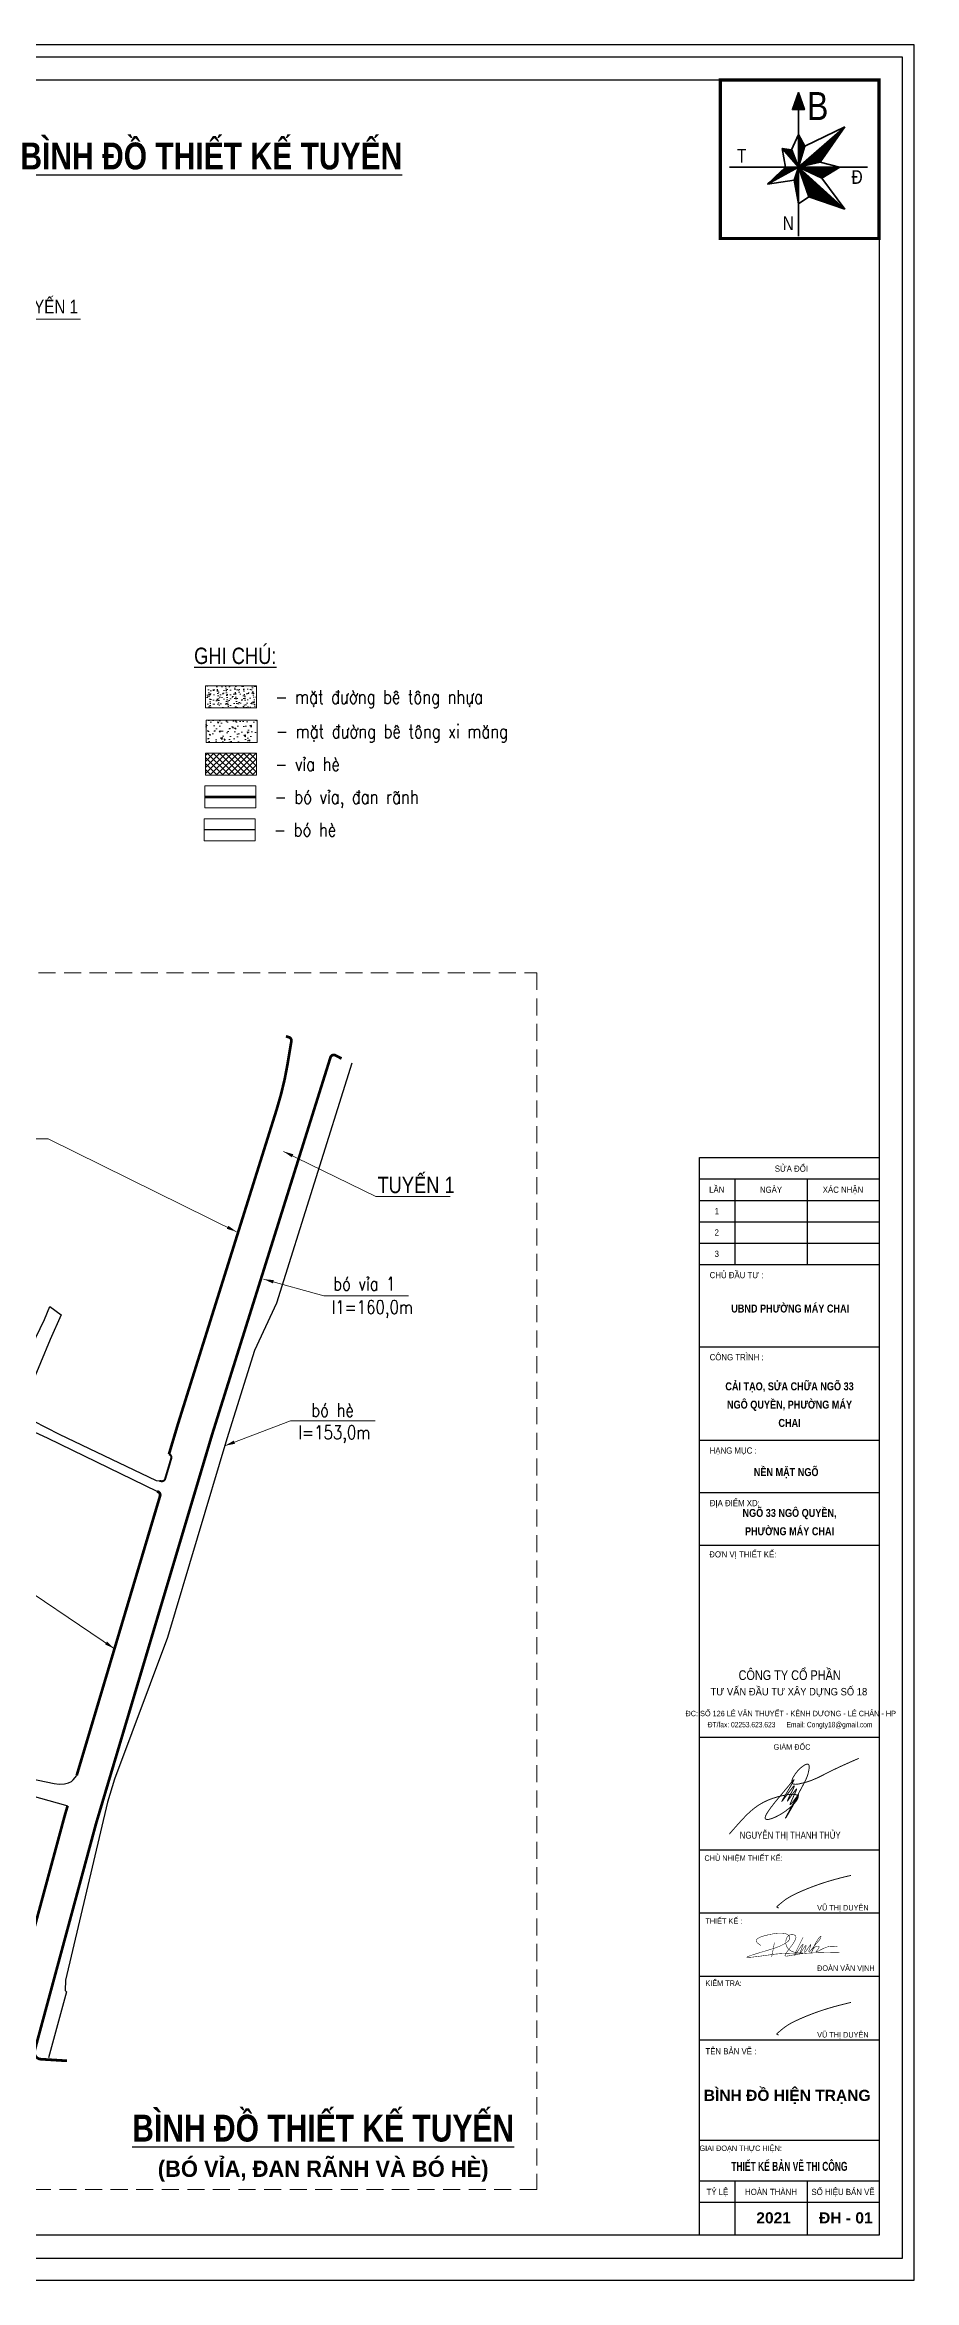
# Model space of a CAD drawing. Header units: metres. Extents: x 596935 to 599449, y 2303977 to 2305782.
# Drawn here: x 599321 to 599448.5, y 2304619.1 to 2304947.1 of the extents above; entities that cross this region are included whole.
import ezdxf
from ezdxf.enums import TextEntityAlignment as Align

# ---------------------------------------------------------------- set-up
doc = ezdxf.new("R2010")
doc.units = ezdxf.units.M
doc.header["$MEASUREMENT"] = 0
doc.linetypes.add('HIDDEN', pattern=[0.375, 0.25, -0.125])
for name, color, linetype in [('BT7-THAY', 7, 'Continuous'), ('Diep_Layer8', 8, 'Continuous'), ('GHICHU', 7, 'Continuous'), ('KHUNGTEN', 5, 'Continuous'), ('pntelev', 2, 'Continuous'), ('T.bao', 6, 'Continuous'), ('thep', 2, 'Continuous'), ('TXT', 5, 'Continuous')]:
    doc.layers.add(name, color=color, linetype=linetype)
for name, color, linetype, lineweight in [('ISO', 153, 'Continuous', 13), ('Khung', 1, 'Continuous', 35), ('Khungbo', 32, 'Continuous', 25), ('LC Dim', 8, 'Continuous', 18), ('LC Hatch', 252, 'Continuous', 9), ('LC ISO', 160, 'Continuous', 13), ('LC MANH DUT', 35, 'HIDDEN', 5), ('LC Net dam 1', 30, 'Continuous', 30), ('LC Net thay', 7, 'Continuous', 25), ('LC Text1', 3, 'Continuous', 20), ('LC Text2', 7, 'Continuous', 25)]:
    doc.layers.add(name, color=color, linetype=linetype, lineweight=lineweight)
doc.styles.add('LC 1', font='')
doc.styles.add('LC 3', font='vnsimli.shx', dxfattribs={"width": 0.75})
doc.styles.add('LC3', font='', dxfattribs={"width": 0.8})
doc.styles.add('STYLE1', font='')
doc.styles.add('T2', font='', dxfattribs={"width": 0.8})
doc.styles.add('Ten duong', font='', dxfattribs={"width": 0.85})
doc.styles.add('THANG2', font='')
doc.styles.add('VnAvantH-B', font='')
doc.styles.get('LC 1').set_extended_font_data('.VnAvantH', bold=True)
doc.styles.get('LC3').set_extended_font_data('.VnArialH', bold=True)
doc.styles.get('STYLE1').set_extended_font_data('.VnArial')
doc.styles.get('T2').set_extended_font_data('.VnArialH')
doc.styles.get('Ten duong').set_extended_font_data('.VnBlackH')
doc.styles.get('THANG2').set_extended_font_data('.VnHelvetInsH', bold=True)
doc.styles.get('VnAvantH-B').set_extended_font_data('.VnAvantH', bold=True)
doc.linetypes.add('ZIGZAG', pattern='A,0.0001,-0.2,[131,ltypeshp.shx,S=0.2,R=0,X=-0.2,Y=0],-0.4,[131,ltypeshp.shx,S=0.2,R=180,X=0.2,Y=0],-0.2', length=0.8001)
doc.dimstyles.get("Standard").update_dxf_attribs({"dimtxt": 0.18, "dimasz": 0.18, "dimexe": 0.18, "dimexo": 0.0625, "dimgap": 0.09, "dimtad": 0, "dimtih": 1, "dimtoh": 1, "dimdec": 4, "dimzin": 0, "dimdsep": 46, "dimtxsty": 'Standard', "dimcen": 0.09, "dimadec": 0, "dimazin": 0, "dimtfac": 1, "dimtdec": 4, "dimtofl": 0, "dimtmove": 0, "dimatfit": 3, "dimfxl": 1, "dimtolj": 1, "dimtzin": 0, "dimarcsym": 0})
pattern_1 = [(45, (599157.707368, 2304740.390247), (-0.0072604615, 0.0072604615), [])]

# ---------------------------------------------------------------- blocks, each defined once
blk = doc.blocks.new('chu ki Miss Duyen')
at = {"layer": 'ISO', "ltscale": 2, "const_width": 40}
blk.add_lwpolyline([(843, 225), (838, 225), (836, 225), (834, 225), (832, 225), (830, 226), (828, 226), (827, 226), (826, 226), (825, 226), (824, 226), (823, 226), (821, 226), (820, 227), (819, 227), (818, 227), (817, 227), (816, 227), (815, 227), (814, 227), (813, 228), (812, 228), (810, 228), (809, 228), (808, 228), (807, 229), (806, 229), (805, 229), (804, 229), (803, 230), (801, 230), (800, 230), (799, 230), (798, 231), (797, 231), (795, 231), (794, 232), (793, 232), (792, 232), (791, 233), (789, 233), (788, 233), (787, 234), (786, 234), (785, 235), (783, 235), (782, 235), (781, 236), (780, 236), (779, 237), (778, 237), (777, 238), (776, 238), (776, 238), (775, 238), (775, 239), (774, 239), (774, 239), (773, 239), (773, 240), (772, 240), (771, 240), (771, 240), (770, 241), (770, 241), (769, 241), (769, 242), (768, 242), (768, 242), (767, 242), (767, 243), (766, 243), (766, 243), (765, 244), (765, 244), (765, 244), (764, 245), (764, 245), (763, 245), (763, 246), (762, 246), (762, 246), (762, 247), (761, 247), (761, 247), (760, 248), (760, 248), (760, 248), (759, 249), (759, 249), (759, 249), (758, 250), (758, 250), (758, 250), (758, 251), (757, 251), (757, 251), (757, 252), (756, 252), (756, 253), (756, 253), (756, 253), (756, 254), (755, 254), (755, 255), (755, 255), (755, 255), (755, 256), (755, 256), (754, 257), (754, 257), (754, 257), (754, 258), (754, 258), (754, 259), (754, 259), (754, 260), (754, 260), (754, 260), (754, 261), (754, 261), (754, 262), (754, 262), (754, 263), (754, 263), (754, 263), (754, 264), (754, 264), (754, 265), (754, 265), (754, 266), (754, 266), (754, 267), (754, 267), (755, 268), (755, 268), (755, 269), (755, 269), (755, 270), (755, 270), (755, 270), (756, 271), (756, 271), (756, 272), (756, 272), (756, 273), (757, 273), (757, 274), (757, 274), (757, 275), (758, 275), (758, 276), (758, 276), (758, 277), (759, 277), (759, 278), (759, 278), (759, 279), (760, 279), (760, 280), (760, 280), (761, 281), (761, 281), (761, 282), (762, 282), (762, 283), (762, 283), (763, 284), (763, 284), (763, 285), (764, 285), (764, 286), (764, 286), (765, 287), (766, 288), (767, 289), (767, 290), (768, 291), (769, 293), (770, 294), (771, 295), (771, 296), (772, 297), (773, 298), (774, 299), (775, 300), (776, 301), (777, 302), (778, 303), (778, 304), (780, 306), (781, 307), (782, 308), (783, 309), (784, 310), (785, 311), (786, 312), (786, 312), (787, 313), (788, 314), (789, 315), (790, 316), (791, 317), (792, 318), (792, 319), (793, 320), (794, 321), (795, 322), (796, 323), (797, 324), (797, 324), (798, 325), (799, 326), (800, 327), (801, 328), (801, 329), (802, 330), (803, 330), (804, 331), (805, 332), (805, 333), (806, 334), (807, 335), (808, 336), (808, 336), (809, 337), (810, 338), (811, 339), (811, 340), (812, 340), (813, 341), (814, 343), (816, 344), (817, 346), (819, 348), (820, 349), (822, 351), (823, 352), (824, 354), (826, 355), (827, 357), (829, 358), (830, 360), (831, 361), (834, 364), (840, 370), (842, 372), (845, 376), (848, 379), (851, 382), (853, 386), (856, 389), (859, 392), (862, 395), (865, 398), (867, 401), (870, 404), (873, 407), (876, 411), (879, 414), (882, 417), (885, 420), (887, 423), (890, 427), (893, 430), (896, 433), (899, 436), (902, 440), (905, 443), (908, 446), (911, 449), (914, 453), (917, 456), (920, 459), (923, 462), (926, 466), (928, 469), (931, 472), (934, 476), (937, 479), (940, 482), (943, 486), (946, 489), (949, 492), (953, 495), (956, 499), (959, 502), (962, 505), (965, 509), (968, 512), (971, 515), (974, 519), (977, 522), (980, 525), (983, 529), (986, 532), (989, 535), (992, 538), (996, 542), (999, 545), (1002, 548), (1005, 552), (1008, 555), (1011, 558), (1014, 561), (1017, 565), (1021, 568), (1024, 571), (1027, 574), (1030, 578), (1033, 581), (1036, 584), (1040, 587), (1043, 591), (1046, 594), (1049, 596), (1052, 600), (1056, 603), (1059, 606), (1062, 610), (1065, 613), (1069, 616), (1072, 619), (1075, 622), (1078, 625), (1082, 628), (1085, 631), (1088, 634), (1091, 637), (1095, 640), (1098, 643), (1101, 646), (1105, 649), (1108, 652), (1111, 655), (1114, 658), (1118, 661), (1121, 664), (1124, 667), (1128, 670), (1131, 673), (1134, 676), (1138, 679), (1141, 682), (1144, 685), (1148, 688), (1151, 691), (1154, 694), (1158, 697), (1161, 700), (1165, 702), (1168, 705), (1171, 708), (1175, 711), (1178, 714), (1182, 717), (1185, 720), (1188, 722), (1192, 725), (1195, 728), (1199, 731), (1202, 734), (1205, 736), (1209, 739), (1212, 742), (1216, 745), (1219, 747), (1223, 750), (1226, 753), (1229, 756), (1233, 758), (1236, 761), (1240, 764), (1243, 767), (1247, 769), (1250, 772), (1254, 775), (1257, 777), (1261, 780), (1264, 783), (1268, 785), (1271, 788), (1275, 791), (1278, 793), (1282, 796), (1285, 799), (1289, 801), (1292, 804), (1296, 807), (1299, 809), (1303, 812), (1306, 815), (1310, 817), (1313, 820), (1317, 822), (1320, 825), (1324, 828), (1327, 830), (1331, 833), (1335, 835), (1338, 838), (1342, 840), (1345, 843), (1349, 846), (1352, 848), (1356, 851), (1360, 853), (1363, 856), (1367, 858), (1370, 861), (1374, 863), (1377, 866), (1381, 868), (1385, 871), (1392, 876), (1399, 881), (1406, 886), (1413, 891), (1421, 896), (1428, 901), (1435, 906), (1442, 911), (1447, 915), (1457, 921), (1464, 926), (1471, 931), (1479, 936), (1486, 941), (1493, 946), (1501, 950), (1508, 955), (1515, 960), (1523, 965), (1530, 970), (1537, 975), (1545, 980), (1552, 984), (1559, 989), (1567, 994), (1574, 999), (1582, 1004), (1589, 1008), (1596, 1013), (1604, 1018), (1611, 1023), (1619, 1028), (1626, 1032), (1634, 1037), (1641, 1042), (1648, 1046), (1656, 1051), (1663, 1056), (1671, 1061), (1678, 1065), (1686, 1070), (1693, 1075), (1701, 1079), (1708, 1084), (1716, 1089), (1723, 1093), (1731, 1098), (1738, 1103), (1746, 1107), (1753, 1112), (1761, 1116), (1769, 1121), (1776, 1126), (1784, 1130), (1791, 1135), (1799, 1139), (1806, 1144), (1814, 1148), (1822, 1153), (1829, 1158), (1837, 1162), (1844, 1167), (1852, 1171), (1860, 1176), (1867, 1180), (1875, 1185), (1882, 1189), (1890, 1194), (1898, 1198), (1905, 1203), (1913, 1207), (1921, 1212), (1928, 1216), (1936, 1220), (1943, 1225), (1951, 1229), (1959, 1234), (1964, 1237), (1974, 1243), (1982, 1247), (1989, 1251), (1997, 1256), (2005, 1260), (2012, 1265), (2020, 1269), (2028, 1273), (2036, 1278), (2043, 1282), (2051, 1286), (2059, 1291), (2066, 1295), (2074, 1299), (2082, 1304), (2089, 1308), (2097, 1312), (2105, 1317), (2113, 1321), (2120, 1325), (2128, 1330), (2136, 1334), (2144, 1338), (2151, 1342), (2159, 1347), (2167, 1351), (2175, 1355), (2182, 1359), (2190, 1364), (2198, 1368), (2206, 1372), (2213, 1376), (2221, 1381), (2229, 1385), (2237, 1389), (2244, 1393), (2252, 1397), (2260, 1402), (2268, 1406), (2276, 1410), (2283, 1414), (2291, 1418), (2299, 1422), (2307, 1426), (2315, 1431), (2322, 1435), (2330, 1439), (2338, 1443), (2346, 1447), (2354, 1451), (2361, 1455), (2369, 1459), (2377, 1464), (2385, 1468), (2393, 1472), (2401, 1476), (2408, 1480), (2416, 1484), (2424, 1488), (2432, 1492), (2440, 1496), (2448, 1500), (2456, 1504), (2463, 1508), (2471, 1512), (2479, 1516), (2487, 1520), (2495, 1524), (2503, 1528), (2511, 1532), (2519, 1536), (2526, 1540), (2534, 1544), (2542, 1548), (2550, 1552), (2558, 1556), (2566, 1560), (2574, 1564), (2582, 1568), (2590, 1572), (2598, 1575), (2606, 1579), (2613, 1583), (2621, 1587), (2629, 1591), (2637, 1595), (2645, 1599), (2653, 1603), (2661, 1607), (2669, 1610), (2677, 1614), (2685, 1618), (2693, 1622), (2701, 1626), (2709, 1630), (2717, 1633), (2725, 1637), (2733, 1641), (2741, 1645), (2749, 1649), (2756, 1652), (2764, 1656), (2772, 1660), (2780, 1664), (2788, 1668), (2796, 1671), (2804, 1675), (2812, 1679), (2820, 1683), (2828, 1686), (2836, 1690), (2844, 1694), (2852, 1698), (2860, 1701), (2868, 1705), (2876, 1709), (2884, 1712), (2892, 1716), (2900, 1720), (2908, 1723), (2916, 1727), (2925, 1731), (2933, 1734), (2941, 1738), (2949, 1742), (2957, 1745), (2965, 1749), (2973, 1753), (2981, 1756), (2989, 1760), (2997, 1763), (3005, 1767), (3013, 1771), (3021, 1774), (3029, 1778), (3037, 1781), (3045, 1785), (3053, 1789), (3061, 1792), (3069, 1796), (3078, 1799), (3086, 1803), (3094, 1806), (3102, 1810), (3110, 1813), (3118, 1817), (3126, 1820), (3134, 1824), (3142, 1827), (3150, 1831), (3156, 1833), (3167, 1838), (3175, 1841), (3183, 1845), (3191, 1848), (3199, 1852), (3207, 1855), (3215, 1859), (3223, 1862), (3232, 1866), (3240, 1869), (3248, 1873), (3256, 1876), (3264, 1879), (3272, 1883), (3280, 1886), (3288, 1890), (3297, 1893), (3305, 1896), (3313, 1900), (3321, 1903), (3329, 1907), (3337, 1910), (3345, 1913), (3354, 1917), (3362, 1920), (3370, 1923), (3378, 1927), (3386, 1930), (3394, 1933), (3403, 1937), (3411, 1940), (3419, 1944), (3427, 1947), (3435, 1950), (3452, 1957), (3468, 1963), (3484, 1970), (3501, 1977), (3517, 1983), (3534, 1990), (3550, 1996), (3566, 2003), (3583, 2009), (3599, 2016), (3616, 2022), (3632, 2029), (3648, 2035), (3665, 2042), (3681, 2048), (3698, 2055), (3714, 2061), (3731, 2068), (3747, 2074), (3763, 2081), (3780, 2087), (3796, 2093), (3813, 2100), (3828, 2106)], dxfattribs=at)
blk = doc.blocks.new('doan van vinh')
at = {"layer": 'LC ISO', "const_width": 30}
for points in [[(-1826, 454), (-1884, 496), (-1940, 539), (-1991, 580), (-2035, 621), (-2054, 641), (-2069, 661), (-2082, 681), (-2094, 703), (-2098, 718), (-2101, 737), (-2100, 755), (-2097, 773), (-2090, 790), (-2080, 807), (-2067, 823), (-2052, 840), (-2034, 855), (-2013, 871), (-1991, 886), (-1966, 901), (-1911, 929), (-1850, 956), (-1782, 981), (-1710, 1005), (-1635, 1028), (-1557, 1049), (-1400, 1087), (-1322, 1104), (-1246, 1120), (-1179, 1133), (-1106, 1147), (-1041, 1158), (-980, 1168), (-921, 1177), (-863, 1183), (-750, 1191), (-694, 1193), (-636, 1192), (-577, 1189), (-541, 1186), (-453, 1176), (-390, 1164), (-329, 1147), (-300, 1137), (-272, 1124), (-245, 1109), (-221, 1092), (-198, 1073), (-177, 1052), (-162, 1032), (-143, 1001), (-131, 972), (-122, 943), (-117, 912), (-115, 883), (-116, 868), (-126, 826), (-137, 799), (-152, 774), (-169, 750), (-190, 727), (-237, 684), (-289, 645), (-344, 608), (-397, 575), (-449, 543), (-501, 514), (-603, 462), (-706, 415), (-813, 372), (-869, 351), (-927, 330), (-988, 309), (-1076, 280), (-1119, 267), (-1189, 244), (-1262, 222), (-1337, 199), (-1492, 151), (-1809, 56), (-1964, 9), (-2039, -14), (-2112, -36), (-2182, -58), (-2250, -79), (-2313, -99), (-2373, -118), (-2428, -137), (-2478, -154), (-2523, -171), (-2562, -186), (-2595, -199), (-2622, -212), (-2641, -223), (-2652, -232), (-2656, -239), (-2655, -243), (-2651, -245), (-2645, -247), (-2638, -249), (-2616, -251), (-2586, -252), (-2549, -251), (-2506, -249), (-2456, -245), (-2402, -240), (-2342, -234), (-2278, -227), (-2211, -220), (-2141, -211), (-2068, -202), (-1917, -183), (-1764, -162), (-1612, -141), (-1539, -131), (-1467, -121), (-1394, -111), (-1334, -103), (-1272, -95), (-1213, -87), (-1101, -72), (-994, -60), (-891, -48), (-786, -39), (-677, -30), (-619, -26), (-560, -22), (-497, -19), (-432, -16), (-363, -13), (-290, -10), (-173, -5), (-131, -4), (-44, -1), (44, 1), (221, 6), (306, 8), (386, 10), (459, 11), (493, 12), (524, 13), (553, 13), (579, 14), (602, 14), (622, 15), (638, 15), (651, 15), (659, 15), (664, 15), (664, 15), (660, 15), (655, 15), (637, 14), (619, 14), (597, 14), (572, 14), (543, 14), (512, 15), (478, 16), (407, 20), (331, 27), (244, 40), (182, 54), (113, 73), (47, 97), (-14, 126), (-71, 158), (-123, 195), (-171, 235), (-213, 279), (-250, 327), (-281, 378), (-307, 432), (-326, 490), (-343, 574), (-347, 614), (-347, 680), (-340, 746), (-326, 811), (-306, 873), (-293, 903), (-278, 931), (-261, 958), (-243, 983), (-222, 1006), (-200, 1027), (-176, 1046), (-150, 1062), (-123, 1075), (-92, 1086), (-61, 1094), (-29, 1099), (4, 1102), (36, 1103), (68, 1101), (98, 1097), (127, 1091), (153, 1083), (169, 1077), (196, 1063), (213, 1050), (227, 1035), (239, 1020), (247, 1002), (253, 984), (256, 964), (257, 942), (255, 920), (252, 896), (246, 872), (238, 846), (228, 819), (202, 763), (171, 703), (133, 641), (91, 576), (45, 509), (-4, 441), (-109, 301), (-229, 144), (-268, 92), (-316, 25), (-337, -6), (-355, -36), (-370, -63), (-381, -88), (-388, -111), (-390, -130), (-387, -146), (-382, -155), (-364, -167), (-344, -172), (-319, -174), (-291, -173), (-259, -170), (-224, -166), (-73, -138), (3, -123), (76, -109), (148, -97), (217, -85), (284, -74), (413, -55), (535, -38), (653, -25), (766, -14), (876, -5), (984, 3), (1198, 14), (1364, 20), (1527, 25), (1641, 29), (1875, 35), (2116, 41), (2361, 47), (2860, 57)], [(-1022, 624), (-1037, 546), (-1051, 468), (-1066, 391), (-1081, 313), (-1096, 235), (-1110, 157), (-1125, 79), (-1140, 1), (-1155, -76), (-1170, -154), (-1184, -232)], [(680, 940), (620, 821), (561, 704), (503, 589), (447, 478), (421, 424), (395, 372), (370, 322), (346, 273), (323, 226), (302, 181), (282, 139), (263, 99), (245, 61), (230, 27), (216, -5), (203, -34), (193, -59), (184, -81), (178, -100), (174, -114), (172, -125), (172, -132), (175, -134), (180, -133), (184, -130), (188, -126), (193, -121), (198, -115), (205, -108), (212, -99), (220, -89), (224, -84), (237, -66), (247, -52), (269, -22), (293, 12), (318, 49), (345, 88), (373, 130), (431, 215), (489, 299), (517, 339), (545, 377), (570, 412), (594, 444), (616, 471), (626, 484), (635, 494), (643, 504), (651, 512), (658, 518), (664, 523), (669, 527), (674, 528), (677, 528), (679, 525), (680, 521), (680, 514), (679, 506), (677, 496), (674, 483), (669, 469), (664, 454), (659, 436), (645, 398), (629, 356), (611, 311), (593, 265), (556, 172), (538, 128), (522, 87), (515, 68), (509, 50), (503, 34), (498, 19), (494, 6), (491, -5), (489, -14), (488, -21), (488, -26), (490, -28), (491, -28), (497, -25), (502, -19), (509, -11), (517, -2), (526, 10), (535, 24), (546, 39), (558, 56), (570, 74), (596, 113), (624, 155), (682, 244), (712, 288), (740, 329), (767, 368), (779, 385), (791, 401), (802, 415), (813, 428), (822, 439), (831, 447), (838, 454), (845, 458), (850, 459), (854, 458), (856, 455), (857, 447), (856, 437), (855, 425), (852, 410), (848, 394), (844, 376), (839, 356), (826, 313), (813, 267), (799, 221), (786, 175), (775, 133), (770, 114), (766, 97), (763, 81), (761, 68), (761, 57), (761, 48), (763, 43), (767, 40), (772, 40), (778, 43), (785, 49), (794, 57), (804, 67), (815, 79), (826, 93), (839, 108), (852, 125), (866, 144), (895, 183), (925, 226), (987, 315), (1017, 358), (1045, 399), (1059, 418), (1072, 435), (1084, 452), (1095, 466), (1105, 479), (1115, 491), (1123, 500), (1130, 506), (1135, 511), (1140, 513), (1142, 512), (1144, 508), (1144, 501), (1142, 492), (1140, 480), (1136, 467), (1131, 451), (1126, 434), (1120, 416), (1113, 396), (1098, 354), (1082, 309), (1066, 264), (1051, 221), (1037, 180), (1032, 162), (1027, 144), (1023, 129), (1021, 115), (1019, 100), (1019, 94), (1020, 87), (1022, 82), (1026, 79), (1030, 79), (1036, 80), (1043, 83), (1051, 88), (1060, 94), (1069, 102), (1080, 111), (1091, 122), (1103, 134), (1129, 162), (1157, 194), (1186, 229), (1218, 266), (1283, 346), (1348, 428), (1380, 468), (1411, 506), (1451, 554), (1467, 573), (1492, 602), (1515, 629), (1560, 678), (1582, 703), (1624, 754), (1644, 781), (1664, 810), (1683, 841), (1701, 875), (1711, 897), (1730, 948), (1735, 965), (1739, 980), (1741, 990), (1741, 1002), (1740, 1009), (1737, 1013), (1732, 1014), (1727, 1013), (1719, 1009), (1711, 1003), (1701, 995), (1691, 985), (1679, 973), (1666, 959), (1653, 943), (1639, 926), (1625, 908), (1609, 888), (1578, 844), (1545, 797), (1512, 747), (1480, 695), (1459, 660), (1419, 589), (1391, 536), (1364, 483), (1340, 432), (1317, 382), (1295, 334), (1276, 288), (1258, 244), (1242, 204), (1228, 167), (1216, 133), (1206, 104), (1198, 79), (1194, 69), (1192, 59), (1189, 51), (1187, 45), (1186, 40), (1185, 36), (1185, 34), (1185, 33), (1185, 34), (1187, 37), (1189, 44), (1190, 48), (1193, 56), (1197, 65), (1200, 76), (1205, 88), (1216, 116), (1229, 147), (1245, 181), (1264, 216), (1286, 252), (1311, 286), (1339, 319), (1371, 348), (1388, 361), (1406, 374), (1425, 384), (1450, 396), (1465, 401), (1487, 407), (1508, 412), (1529, 414), (1549, 415), (1569, 415), (1586, 412), (1601, 407), (1613, 401), (1623, 392), (1628, 383), (1631, 371), (1630, 358), (1627, 343), (1621, 327), (1613, 310), (1603, 293), (1592, 275), (1566, 238), (1538, 201), (1510, 166), (1497, 150), (1485, 135), (1474, 121), (1465, 109), (1456, 93), (1453, 89), (1451, 82), (1451, 77), (1453, 74), (1457, 72), (1463, 72), (1471, 74), (1481, 76), (1492, 81), (1505, 86), (1519, 92), (1535, 100), (1552, 108), (1590, 127), (1631, 149), (1676, 173), (1723, 198), (1771, 223), (1869, 272), (1914, 293), (1964, 315), (2009, 333), (2053, 349), (2095, 363), (2136, 375), (2176, 385), (2214, 393), (2252, 399), (2288, 404), (2323, 408), (2358, 410), (2391, 411), (2424, 411), (2487, 408), (2549, 402), (2608, 393), (2725, 371)]]:
    blk.add_lwpolyline(points, dxfattribs=at)
blk = doc.blocks.new('nguyen thi thanh thuy')
at = {"layer": 'ISO', "ltscale": 2, "const_width": 40}
blk.add_lwpolyline([(-2685, -1690, -0.006388), (-2178, -1117, -0.008557), (-1977, -905, -0.017087), (-1770, -708, -0.102087), (-833, -161, -0.039833), (-270, -16, -0.020512), (-90, 8, -0.044497), (98, 9, -0.05587), (182, -8, -0.113633), (236, -42, -0.176433), (258, -92, -0.077033), (254, -135, -0.069534), (223, -210, -0.038569), (166, -296, -0.030368), (57, -421, -0.082382), (-675, -942, -0.035158), (-905, -1035, -0.04441), (-1026, -1062, -0.066948), (-1091, -1062, -0.143409), (-1132, -1043, -0.176131), (-1149, -1007, -0.069024), (-1148, -973, -0.059887), (-1131, -911, -0.036714), (-1079, -807, -0.019023), (-1000, -683, -0.011006), (-898, -542, -0.01042), (-645, -222, 0.001355), (-76, 463, -0.031231), (69, 631, -0.180623), (82, 640, -0.602198), (84, 631, -0.055981), (56, 570, -0.010846), (-28, 418, 0.000464), (-371, -161, 0.02324), (-439, -286, 1.627113), (-437, -292, 0.049833), (-397, -245, 0.005496), (-91, 162, -0.011697), (26, 311, -0.051381), (82, 370, -0.288592), (95, 376, -0.379106), (97, 362, -0.040394), (80, 315, -0.015043), (4, 153, 0.026859), (-200, -261, 0.160173), (-204, -278, 0.62441), (-195, -273, 0.034188), (-141, -204, -0.015387), (148, 200, -0.034245), (183, 240, -0.377171), (195, 246, -0.275743), (195, 230, -0.039705), (162, 143, -0.007154), (29, -150, 0.010269), (-53, -335, 0.059207), (-81, -418, 0.494242), (-78, -431, 0.209425), (-61, -421, 0.031522), (-22, -378, 0.012151), (92, -232, -0.015412), (249, -26, -0.066877), (274, -2, -1.012313), (279, -8, -0.055225), (269, -38, -0.019501), (211, -159, -0.008968), (2, -538, -0.00525), (-207, -898, -0.041875), (-284, -1018, -0.365695), (-264, -970, -0.007459), (-39, -543, 0.000828), (491, 447, 0.016244), (598, 659, 0.05881), (711, 1009, 0.039413), (734, 1174, 0.060004), (730, 1242, 0.240646), (692, 1298, 0.134453), (647, 1305, 0.071372), (590, 1291, 0.040684), (523, 1258, 0.056501), (335, 1112, 0.071752), (65, 772, 0.045704), (5, 642, 0.058573), (-12, 565, 0.116475), (-5, 505, 0.165912), (30, 466, 0.096245), (88, 446, 0.048338), (165, 443, 0.036618), (301, 460, 0.062636), (1097, 724, 0.01049), (1469, 913, -0.006081), (1725, 1041, -0.007252), (2275, 1297, -0.003845), (2852, 1552)], format="xyb", dxfattribs=at)
blk = doc.blocks.new('a2')
at = {"layer": 'Defpoints', "flags": 128}
blk.add_lwpolyline([(297, 102.51), (0, 102.51), (0, -102.51), (297, -102.51)], close=True, dxfattribs=at)
at = {"layer": 'KHUNGTEN'}
blk.add_lwpolyline([(295.89, -100.5), (10, -100.5), (10, 101.39), (295.89, 101.39)], close=True, dxfattribs=at)
at = {"layer": 'T.bao'}
for p, q in [((277.33, -1.51), (293.77, -1.51)), ((280.57, -1.51), (280.57, -9.36)), ((287.17, -1.51), (287.17, -9.36)), ((277.33, -3.48), (293.77, -3.48)), ((277.33, -5.44), (293.77, -5.44)), ((277.33, -7.4), (293.77, -7.4)), ((277.33, -68.82), (293.77, -68.82)), ((277.33, -74.62), (293.77, -74.62)), ((277.33, -80.47), (293.77, -80.47)), ((277.33, -93.39), (293.77, -93.39)), ((280.57, -93.39), (280.57, -98.38)), ((287.17, -93.39), (287.17, -98.38)), ((277.33, -95.35), (293.77, -95.35))]:
    blk.add_line(p, q, dxfattribs=at)
at = {"layer": 'thep'}
for p, q in [((277.33, -9.36), (293.77, -9.36)), ((277.33, -16.89), (293.77, -16.89)), ((277.33, -25.45), (293.77, -25.45)), ((277.33, -30.27), (293.77, -30.27)), ((277.33, -35.09), (293.77, -35.09)), ((277.33, -52.69), (293.77, -52.69)), ((277.33, -63.04), (293.77, -63.04)), ((277.33, -89.65), (293.77, -89.65))]:
    blk.add_line(p, q, dxfattribs=at)
for points in [[(293.77, -98.38), (12.11, -98.38), (12.11, 99.28), (293.77, 99.28)], [(293.77, 0.45), (293.77, -98.38), (277.33, -98.38), (277.33, 0.45)]]:
    blk.add_lwpolyline(points, close=True, dxfattribs=at)
at = {"layer": 'TXT', "linetype": 'Continuous'}
blk.add_line((293.77, 0.45), (293.77, -98.38), dxfattribs=at)
at = {"layer": 'ISO', "xscale": 0.002058873853534882, "yscale": 0.002058873853534882, "zscale": 0.002058873853534882, "rotation": 352.0676215534354}
for p in [(282.8, -68.58), (282.8, -80.23)]:
    blk.add_blockref('chu ki Miss Duyen', p, dxfattribs=at)
at = {"layer": 'LC Net dam 1'}
for name, p, xscale, yscale, zscale in [('nguyen thi thanh thuy', (285.8, -57.97), 0.002141228807676279, 0.002141228807676279, 0.002141228807676279), ('doan van vinh', (285.76, -72.51), 0.001544155390151162, 0.001544155390151162, 0.001544155390151162)]:
    blk.add_blockref(name, p, dxfattribs=dict(at, xscale=xscale, yscale=yscale, zscale=zscale))
at = {"layer": 'BT7-THAY', "linetype": 'ByBlock', "style": 'VnAvantH-B'}
for s, height, width, p in [('ubnd ph\xadêng M¸Y CHAI', 0.7338, 0.85, (285.63, -13.76)), ('nÒn mÆt ngâ', 0.7338, 0.85, (285.26, -28.76)), ('thiÕt kÕ b¶n vÏ thi c«ng', 0.8255, 0.7, (285.56, -92.47))]:
    blk.add_text(s, height=height, rotation=360, dxfattribs=dict(at, width=width)).set_placement(p, align=Align.CENTER)
at = {"layer": 'BT7-THAY', "char_height": 0.7338, "attachment_point": 2, "line_spacing_factor": 1.372151, "style": 'VnAvantH-B'}
for s, insert, width in [('{\\W0.85;c¶i t¹o, SöA CH÷A NGâ 33 NG¤ QUYÒN, PH¦êNG M¸Y CHAI}', (285.57, -20.16), 13.6381), ('{\\W0.85;NGâ 33 NG¤ QUYÒN, PH¦êNG M¸Y CHAI}', (285.57, -31.77), 8.758)]:
    blk.add_mtext(s, dxfattribs=dict(at, insert=insert, width=width))
at = {"layer": 'GHICHU', "color": 0, "style": 'THANG2'}
for s, height, p in [('b×nh ®å hiÖn tr¹ng', 1.0204, (285.35, -86.06)), ('2021', 1.02, (284.11, -97.29)), ('®h - 01', 1.02, (290.73, -97.29))]:
    blk.add_text(s, height=height, rotation=360, dxfattribs=at).set_placement(p, align=Align.CENTER)
at = {"layer": 'TXT', "linetype": 'Continuous'}
for s, height, style, width, p in [('lÇn', 0.571, 'T2', 0.9, (278.9, -2.78)), ('söa ®æi', 0.571, 'T2', 0.9, (285.74, -0.85)), ('ngµy', 0.571, 'T2', 0.9, (283.87, -2.78)), ('x¸c nhËn', 0.571, 'T2', 0.9, (290.47, -2.78)), ('2', 0.571, 'T2', 0.9, (278.9, -6.7)), ('1', 0.571, 'T2', 0.9, (278.9, -4.74)), ('3', 0.571, 'T2', 0.9, (278.9, -8.66)), ('c«ng ty cæ phÇn', 0.892, 'T2', 0.8, (285.58, -47.46)), ('®c: sè 126 lª v¨n thuyÕt - kªnh d\xad¬ng - lª ch©n - hp', 0.4995, 'T2', 0.8, (285.68, -50.78)), ('§T/fax: 02253.623.623      Email: Congty18@gmail.com', 0.4995, 'STYLE1', 0.7, (285.62, -51.8)), ('nguyÔn thÞ thanh thñy', 0.6422, 'T2', 0.8, (285.63, -62.01)), ('giai ®o¹n thùc hiÖn:', 0.4995, 'T2', 0.8, (281.09, -90.65)), ('tû lÖ', 0.571, 'T2', 0.9, (278.96, -94.69)), ('hoµn thµnh', 0.571, 'T2', 0.9, (283.87, -94.69)), ('sè hiÖu b¶n vÏ', 0.5709, 'T2', 0.9, (290.47, -94.69))]:
    blk.add_text(s, height=height, rotation=360, dxfattribs=dict(at, style=style, width=width)).set_placement(p, align=Align.CENTER)
at = {"layer": 'TXT', "linetype": 'Continuous', "style": 'T2'}
for s, height, width, p in [('chñ ®Çu t\xad :', 0.5709, 0.9, (278.25, -10.61)), ('c«ng tr×nh :', 0.5709, 0.9, (278.25, -18.14)), ('h¹ng môc :', 0.571, 0.9, (278.25, -26.7)), ('®Þa ®iÓm xd:', 0.5709, 0.9, (278.26, -31.52)), ('®¬n vÞ thiÕt kÕ:', 0.5709, 0.9, (278.21, -36.22)), ('gi¸m ®èc', 0.499, 0.8, (284.11, -53.85)), ('chñ nhiÖm thiÕt kÕ:', 0.4995, 0.8, (277.77, -64.04)), ('thiÕt kÕ :', 0.499, 0.8, (277.86, -69.81)), ('vò thÞ duyªn', 0.4995, 0.8, (288.1, -68.59)), ('®oµn v¨n vÞnh', 0.4995, 0.8, (288.1, -74.13)), ('kiÓm tra:', 0.499, 0.8, (277.86, -75.51)), ('vò thÞ duyªn', 0.4995, 0.8, (288.1, -80.24)), ('tªn b¶n vÏ :', 0.5709, 0.9, (277.86, -81.79))]:
    blk.add_text(s, height=height, rotation=360, dxfattribs=dict(at, width=width)).set_placement(p)
at = {"layer": 'TXT', "linetype": 'Continuous', "style": 'T2', "width": 0.9}
blk.add_text('t\xad vÊn ®Çu t\xad x©y dùng sè 18', height=0.685, rotation=360, dxfattribs=at).set_placement((285.51, -48.5), align=Align.MIDDLE)
blk = doc.blocks.new('TIEUDE1')
at = {"layer": 'LC Text2', "color": 7, "style": 'LC 1'}
blk.add_attdef('TIªU§Ò', text='', height=5, dxfattribs=at).set_placement((0, 0), align=Align.BOTTOM_CENTER)
blk.add_attdef('TL', text='', height=3, dxfattribs=at).set_placement((0, -2), align=Align.TOP_CENTER)
blk = doc.blocks.new('COCTRENTUYEN')
at = {"layer": 'LC Text2', "style": 'T2', "width": 0.8}
blk.add_text('cuèi tuyÕn 1', height=2, rotation=0.0008, dxfattribs=at).set_placement((156.05, 264.03, 0))
at = {"layer": 'LC Dim', "lineweight": 0}
blk.add_leader([(151.92, 257.43, 0), (156.1, 263.18, 0), (172.06, 263.18, 0)], dimstyle='Standard', override={"dimasz": 1, "dimgap": 0.09, "dimtad": 0, "dimdsep": 0, "dimtix": 1, "dimlwd": 0, "dimlwe": 0}, dxfattribs=at)

msp = doc.modelspace()

# ---------------------------------------------------------------- hatches: boundary and pattern name
at = {"layer": 'Diep_Layer8', "linetype": 'Continuous', "lineweight": 0}
h = msp.add_hatch(dxfattribs=at)
h.set_pattern_fill('ANSI37', color=256, scale=5, angle=90)
h.set_pattern_definition([(135, (599339.17865, 2304847.9956), (-0.441942, -0.441942), []), (225, (599339.17865, 2304847.9956), (0.441942, -0.441942), [])])
h.paths.add_polyline_path([(599352.084, 2304839.948), (599352.084, 2304843.182), (599344.622, 2304843.182), (599344.622, 2304839.948)])
at = {"layer": 'Khung'}
h = msp.add_hatch(dxfattribs=at)
h.set_pattern_fill('ANSI31', color=150, scale=0.082143, style=0)
h.set_pattern_definition(pattern_1)
h.paths.add_polyline_path([(599431.559, 2304940.106), (599430.685, 2304937.61), (599431.559, 2304937.61), (599432.433, 2304937.61)])
h = msp.add_hatch(dxfattribs=at)
h.set_pattern_fill('ANSI31', color=150, scale=0.082143, style=0)
h.set_pattern_definition(pattern_1)
h.paths.add_polyline_path([(599438.346, 2304935.082), (599431.559, 2304929.163), (599431.559, 2304929.163), (599434.727, 2304929.875)])
h = msp.add_hatch(dxfattribs=at)
h.set_pattern_fill('ANSI31', color=150, scale=0.082143, style=0)
h.set_pattern_definition(pattern_1)
h.paths.add_polyline_path([(599432.494, 2304932.248), (599431.562, 2304933.969), (599431.559, 2304933.963), (599431.559, 2304929.163)])
h = msp.add_hatch(dxfattribs=at)
h.set_pattern_fill('ANSI31', color=150, scale=0.082143, style=0)
h.set_pattern_definition(pattern_1)
h.paths.add_polyline_path([(599430.568, 2304931.682), (599429.17, 2304931.898), (599431.559, 2304929.163)])
h = msp.add_hatch(dxfattribs=at)
h.set_pattern_fill('ANSI31', color=150, scale=0.082143, style=0)
h.set_pattern_definition(pattern_1)
h.paths.add_polyline_path([(599431.559, 2304929.163), (599429.681, 2304929.163), (599427.032, 2304926.669)])
h = msp.add_hatch(dxfattribs=at)
h.set_pattern_fill('ANSI31', color=150, scale=0.082143, style=0)
h.set_pattern_definition(pattern_1)
h.paths.add_polyline_path([(599431.559, 2304929.163), (599430.912, 2304927.268), (599431.557, 2304923.801), (599431.559, 2304923.802)])
h = msp.add_hatch(dxfattribs=at)
h.set_pattern_fill('ANSI31', color=150, scale=0.082143, style=0)
h.set_pattern_definition(pattern_1)
h.paths.add_polyline_path([(599437.609, 2304929.16), (599437.596, 2304929.163), (599431.559, 2304929.163), (599434.976, 2304927.544)])
h = msp.add_hatch(dxfattribs=at)
h.set_pattern_fill('ANSI31', color=150, scale=0.082143, style=0)
h.set_pattern_definition(pattern_1)
h.paths.add_polyline_path([(599438.346, 2304923.012), (599431.559, 2304929.163), (599433.082, 2304924.817)])
at = {"layer": 'LC Hatch', "linetype": 'Continuous', "lineweight": 0}
h = msp.add_hatch(dxfattribs=at)
h.set_pattern_fill('AR-SAND', color=256, scale=0.5, angle=90)
h.set_pattern_definition([(127.5, (550.3955, 133.3134), (-0.9634118845, -0.03149667905), [0, -0.76, 0, -0.85, 0, -0.8125]), (97.5, (550.3955, 133.3134), (-1.4110730326, 0.8848883526), [0, -0.41, 0, -0.685, 0, -0.2625]), (57.5, (550.3955, 132.6984), (-0.00282952677, 1.55707093088), [0, -0.25, 0, -0.9, 0, -1.175]), (47.5, (550.3955, 132.6984), (-0.4388377825, 1.5030633023), [0, -0.125, 0, -0.59, 0, -0.675])])
h.paths.add_polyline_path([(599352.1, 2304849.812), (599352.1, 2304853.046), (599344.638, 2304853.046), (599344.638, 2304849.812)])
h = msp.add_hatch(dxfattribs=at)
h.set_pattern_fill('AR-CONC', color=256, scale=0.3, angle=90)
h.set_pattern_definition([(140, (599344.7195, 2304847.9956), (0.18826, 2.15178), [0.225, -2.475]), (85, (599344.7195, 2304847.9956), (-2.2566, -0.41625), [0.18, -1.98]), (190.45, (599344.7352, 2304848.175), (-2.0683, 1.73553), [0.1912, -2.10343]), (136.184, (599344.1195, 2304847.9956), (0.49656, 3.2017), [0.3375, -3.7125]), (186.636, (599344.161, 2304848.2624), (-2.9224, 2.804), [0.2868, -3.1551]), (81.184, (599344.1195, 2304847.9956), (-2.9224, 2.804), [0.27, -2.97]), (111, (599344.2695, 2304848.2956), (1.20786, 1.79072), [0.225, -2.475]), (56, (599344.2695, 2304848.2956), (-2.17545, 0.72995), [0.18, -1.98]), (161.451, (599344.3701, 2304848.4448), (-0.9676, 2.52067), [0.1912, -2.10343]), (127.5, (599344.7195, 2304847.9956), (-0.99868, 0.03648), [0, -1.956, 0, -2.01, 0, -1.9875]), (97.5, (599344.7195, 2304847.9956), (-1.18324, 0.78921), [0, -1.146, 0, -1.911, 0, -0.7575]), (57.5, (599344.7195, 2304847.3266), (0.067665, 1.60147), [0, -0.75, 0, -2.34, 0, -3.105]), (47.5, (599344.7195, 2304847.0266), (-0.30031, 1.74956), [0, -0.975, 0, -1.554, 0, -2.205])])
h.paths.add_polyline_path([(599352.181, 2304844.761), (599352.181, 2304847.996), (599344.719, 2304847.996), (599344.719, 2304844.761)])

# ---------------------------------------------------------------- linework, layer by layer
at = {"layer": 'Khung', "color": 0}
for p, q in [((599430.567, 2304931.682), (599431.559, 2304933.963)), ((599431.559, 2304929.163), (599438.346, 2304935.082)), ((599431.559, 2304933.973), (599432.494, 2304932.248)), ((599432.494, 2304932.248), (599438.346, 2304935.082)), ((599438.346, 2304935.082), (599434.727, 2304929.875)), ((599429.681, 2304929.163), (599429.17, 2304931.898)), ((599429.17, 2304931.898), (599430.567, 2304931.682)), ((599434.727, 2304929.875), (599437.596, 2304929.163)), ((599427.032, 2304926.669), (599429.681, 2304929.163)), ((599430.912, 2304927.268), (599427.032, 2304926.669)), ((599431.559, 2304923.789), (599430.912, 2304927.268)), ((599437.613, 2304929.163), (599434.976, 2304927.544)), ((599434.976, 2304927.544), (599438.346, 2304923.012)), ((599437.596, 2304929.163), (599437.613, 2304929.163)), ((599433.082, 2304924.817), (599431.559, 2304923.802)), ((599438.346, 2304923.012), (599433.082, 2304924.817))]:
    msp.add_line(p, q, dxfattribs=at)
for points in [[(599431.559, 2304940.106), (599430.685, 2304937.61), (599432.433, 2304937.61)], [(599430.685, 2304937.61), (599431.559, 2304940.106), (599432.433, 2304937.61), (599431.559, 2304937.61)]]:
    msp.add_lwpolyline(points, close=True, dxfattribs=at)
for points in [[(599431.559, 2304937.61), (599431.559, 2304919.052)], [(599429.17, 2304931.898), (599431.559, 2304929.163)], [(599430.568, 2304931.682), (599431.559, 2304929.163)], [(599432.494, 2304932.248), (599431.559, 2304929.163)], [(599434.727, 2304929.875), (599431.559, 2304929.163)], [(599421.448, 2304929.163), (599441.67, 2304929.163)], [(599427.032, 2304926.669), (599431.559, 2304929.163)], [(599430.912, 2304927.268), (599431.559, 2304929.163)], [(599433.082, 2304924.817), (599431.559, 2304929.163)], [(599438.346, 2304923.012), (599431.559, 2304929.163)], [(599434.976, 2304927.544), (599431.559, 2304929.163)]]:
    msp.add_lwpolyline(points, dxfattribs=at)
at = {"layer": 'Khungbo', "color": 0, "lineweight": 50, "const_width": 0.47}
msp.add_lwpolyline([(599420.1, 2304918.683), (599443.376, 2304918.683), (599443.376, 2304941.959), (599420.1, 2304941.959)], close=True, dxfattribs=at)
at = {"layer": 'LC MANH DUT', "lineweight": 0, "ltscale": 10}
msp.add_lwpolyline([(599256.376, 2304810.953), (599393.207, 2304810.953), (599393.207, 2304632.434), (599256.376, 2304632.434)], close=True, dxfattribs=at)
at = {"layer": 'LC Net dam 1', "linetype": 'HIDDEN', "lineweight": 0, "ltscale": 4, "const_width": 0.4, "flags": 128}
msp.add_lwpolyline([(599351.987, 2304836.751), (599344.525, 2304836.751)], dxfattribs=at)
at = {"layer": 'LC Net dam 1', "color": 2, "linetype": 'ZIGZAG', "ltscale": 1.5, "flags": 128}
for points in [[(599351.89, 2304831.937), (599344.428, 2304831.937)], [(599366.086, 2304797.681), (599355.038, 2304762.456), (599351.814, 2304755.517), (599347.75, 2304742.559), (599339.063, 2304713.417), (599331.255, 2304692.62), (599330.229, 2304689.258), (599324.095, 2304663.144), (599324.055, 2304661.637), (599324.242, 2304661.452), (599321.616, 2304651.736)]]:
    msp.add_lwpolyline(points, dxfattribs=at)
at = {"layer": 'LC Net dam 1', "linetype": 'HIDDEN', "lineweight": 0, "ltscale": 4, "const_width": 0.4, "flags": 128}
for points in [[(599339.257, 2304740.324), (599340.577, 2304744.752), (599355.05, 2304790.895, 0.0346369), (599356.658, 2304797.625), (599357.209, 2304800.924, 0.3657961), (599356.88, 2304801.479), (599356.414, 2304801.64)], [(599364.569, 2304798.369), (599363.646, 2304798.842, 0.4647143), (599362.941, 2304798.547), (599345.588, 2304743.22), (599328.576, 2304686.151), (599319.564, 2304652.807, 0.4743476), (599320.467, 2304651.548), (599324.292, 2304651.307)], [(599325.73, 2304693.194), (599337.951, 2304734.192, 0.3675937), (599337.69, 2304734.785), (599337.534, 2304734.861)], [(599313.914, 2304651.962), (599314.01, 2304651.956, 0.3565322), (599314.524, 2304652.325), (599324.016, 2304687.446), (599324.394, 2304688.713)]]:
    msp.add_lwpolyline(points, format="xyb", dxfattribs=at)
at = {"layer": 'LC Net dam 1', "color": 2}
for points in [[(599337.534, 2304734.861), (599321.552, 2304742.61), (599316.999, 2304744.732), (599315.95, 2304743.937), (599314.26, 2304741.9), (599313.04, 2304744.026), (599314.023, 2304745.635), (599319.107, 2304756.128), (599321.026, 2304760.088), (599321.799, 2304761.998), (599323.472, 2304760.751), (599321.857, 2304757.134), (599319.007, 2304750.315), (599319.189, 2304750.173), (599317.367, 2304746.38), (599317.391, 2304746.271), (599317.441, 2304746.199), (599323.177, 2304743.269), (599337.398, 2304736.475), (599337.872, 2304736.397)], [(599324.394, 2304688.713), (599324.14, 2304688.772), (599315.558, 2304691.16)], [(599316.324, 2304693.256), (599322.421, 2304691.983), (599323.155, 2304691.894), (599323.951, 2304691.959), (599324.539, 2304692.099), (599324.949, 2304692.289), (599325.198, 2304692.541), (599325.73, 2304693.194)]]:
    msp.add_lwpolyline(points, dxfattribs=at)
at = {"layer": 'LC Net dam 1', "linetype": 'HIDDEN', "lineweight": 0, "ltscale": 3, "const_width": 0.3, "flags": 128}
msp.add_lwpolyline([(599337.872, 2304736.397), (599338.14, 2304736.354, 0.3771708), (599338.7, 2304736.704), (599339.592, 2304739.696, 0.368595), (599339.329, 2304740.289), (599339.257, 2304740.324)], format="xyb", dxfattribs=at)
at = {"layer": 'LC Net thay', "linetype": 'Continuous', "lineweight": 0}
for points in [[(599344.638, 2304853.046), (599352.1, 2304853.046), (599352.1, 2304849.812), (599344.638, 2304849.812)], [(599344.719, 2304847.996), (599352.181, 2304847.996), (599352.181, 2304844.761), (599344.719, 2304844.761)], [(599344.622, 2304843.182), (599352.084, 2304843.182), (599352.084, 2304839.948), (599344.622, 2304839.948)], [(599344.525, 2304838.368), (599351.987, 2304838.368), (599351.987, 2304835.134), (599344.525, 2304835.134)], [(599344.428, 2304833.554), (599351.89, 2304833.554), (599351.89, 2304830.32), (599344.428, 2304830.32)]]:
    msp.add_lwpolyline(points, close=True, dxfattribs=at)

# ---------------------------------------------------------------- block references
at = {"layer": 'LC Text2'}
ref = msp.add_blockref('TIEUDE1', (599345.466, 2304927.651, 0), dxfattribs=dict(at, xscale=0.8000020620485555, yscale=0.8000020620485555, zscale=0.8000020620485555, rotation=359.9999999976748))
ref.add_attrib('TIªU§Ò', '%%Ub×nh ®å thiÕt kÕ tuyÕn', dxfattribs={"color": 7, "height": 3.93954, "rotation": 360, "style": 'LC3', "width": 0.8}).set_placement((599345.466, 2304927.651), align=Align.BOTTOM_CENTER)
at = {"layer": 'LC Text2', "linetype": 'Continuous', "lineweight": 0}
msp.add_blockref('COCTRENTUYEN', (599154.233, 2304643.669), dxfattribs=at)
at = {"layer": 'LC Text2'}
ref = msp.add_blockref('TIEUDE1', (599361.871, 2304638.277, 0), dxfattribs=dict(at, xscale=0.8000020620485555, yscale=0.8000020620485555, zscale=0.8000020620485555, rotation=359.9999999976748))
ref.add_attrib('TIªU§Ò', '%%Ub×nh ®å thiÕt kÕ tuyÕn', dxfattribs={"color": 7, "height": 3.93954, "rotation": 360, "style": 'LC3', "width": 0.8}).set_placement((599361.871, 2304638.277), align=Align.BOTTOM_CENTER)
ref.add_attrib('TL', '(bã vØa, ®an r·nh vµ bã hÌ)', dxfattribs={"color": 7, "height": 2.40001, "rotation": 360, "style": 'LC 1'}).set_placement((599361.871, 2304636.677), align=Align.TOP_CENTER)
at = {"layer": 'pntelev', "linetype": 'Continuous', "lineweight": 0, "xscale": 1.6, "yscale": 1.6, "zscale": 1.6}
msp.add_blockref('a2', (598973.344, 2304783.116), dxfattribs=at)

# ---------------------------------------------------------------- texts
at = {"layer": 'Khung', "color": 0, "style": 'Ten duong', "width": 0.85}
for s, height, p in [('B', 4.107, (599432.83, 2304936.078)), ('t', 2, (599422.535, 2304929.836)), ('®', 2, (599439.337, 2304926.713)), ('n', 2, (599429.241, 2304919.959))]:
    msp.add_text(s, height=height, dxfattribs=at).set_placement(p)
at = {"layer": 'LC Text1', "color": 3, "style": 'LC 3', "width": 0.8}
for s, height, p in [('- mÆt ®\xadêng bª t«ng nhùa', 2.00001, (599354.871, 2304850.438, 0)), ('- mÆt ®\xadêng bª t«ng xi m¨ng', 2.00001, (599354.952, 2304845.388, 0)), ('- vØa hÌ', 2, (599354.854, 2304840.574, 0)), ('- bã vØa, ®an r·nh', 2.00001, (599354.757, 2304835.76, 0)), ('- bã hÌ', 2, (599354.66, 2304830.947, 0)), ('bã vØa 1', 2, (599363.336, 2304764.338)), ('l1=160,0m', 2, (599363.098, 2304760.89)), ('bã hÌ', 2, (599360.125, 2304745.793)), ('l=153,0m', 2, (599358.221, 2304742.525))]:
    msp.add_text(s, height=height, rotation=360, dxfattribs=at).set_placement(p)
at = {"layer": 'LC Text2', "style": 'T2', "width": 0.8}
for s, height, p in [('%%Ughi chó:', 2.40001, (599342.947, 2304856.261, 0)), ('tuyÕn 1', 2.4, (599369.827, 2304778.623, 0))]:
    msp.add_text(s, height=height, rotation=360, dxfattribs=at).set_placement(p)

# ---------------------------------------------------------------- leaders
at = {"layer": 'LC Dim', "linetype": 'Continuous', "lineweight": 0}
for points in [[(599349.184, 2304772.949), (599321.522, 2304786.602), (599309.102, 2304786.602)], [(599356.046, 2304784.753), (599369.587, 2304778.13), (599380.487, 2304778.13)], [(599353.121, 2304766.011), (599361.945, 2304763.568), (599374.366, 2304763.568)], [(599347.448, 2304741.548), (599357.068, 2304745.203), (599369.489, 2304745.203)], [(599331.268, 2304711.771), (599312.917, 2304724.171), (599300.496, 2304724.171)]]:
    msp.add_leader(points, dimstyle='Standard', override={"dimtxt": 0.5, "dimasz": 1.5, "dimgap": 0.09, "dimtad": 0, "dimdec": 2, "dimdsep": 0, "dimtdec": 2, "dimtix": 1, "dimlwd": 0, "dimlwe": 0}, dxfattribs=at)

doc.saveas('drawing.dxf')
